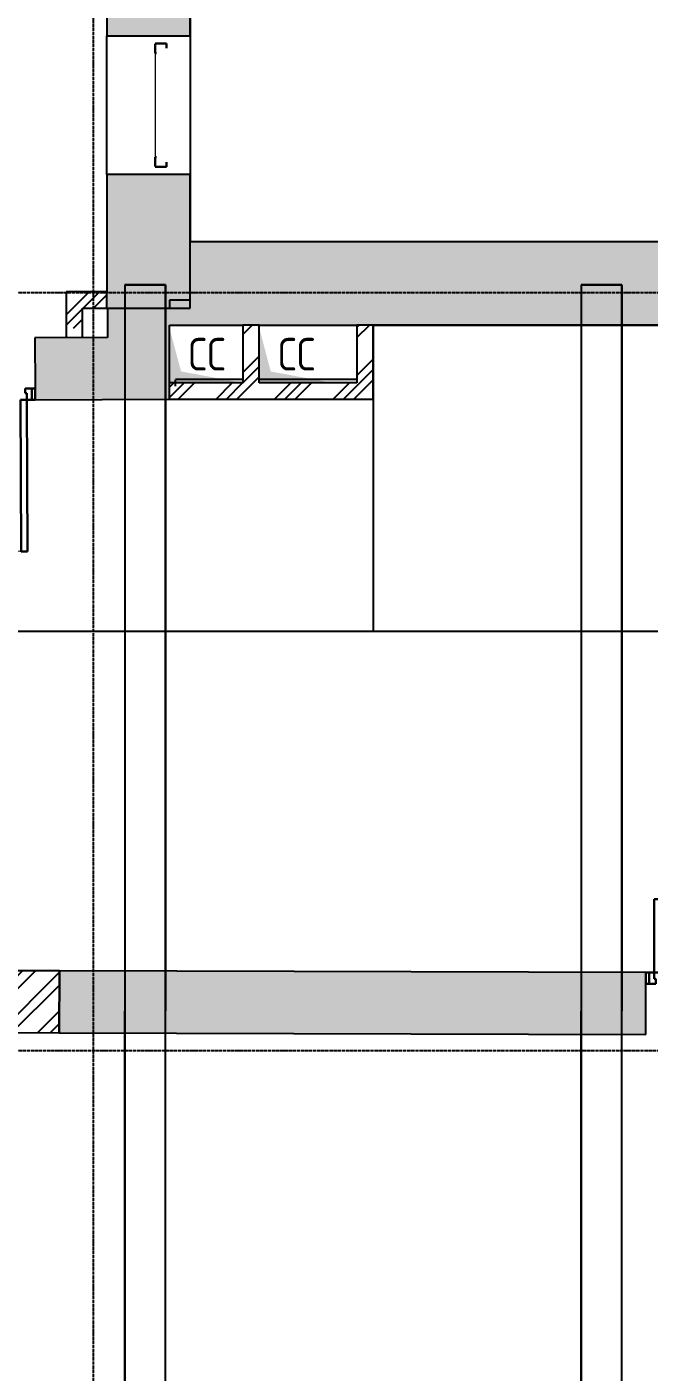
# Model space of a CAD drawing. Header units: millimetres. Extents: x -33838 to 476301, y -41806 to 120107.
# Drawn here: x 118440 to 122257, y 6783 to 15036 of the extents above; entities that cross this region are included whole.
import ezdxf

# ---------------------------------------------------------------- set-up
doc = ezdxf.new("R2010")
doc.units = ezdxf.units.MM
for name, pattern in [('ADSK_Линия сетки', [25, 20, -2.5, 0, -2.5]), ('ADSK_Сверху', [4.5, 3, -1.5]), ('ADSK_Снесено', [4.5, 3, -1.5])]:
    doc.linetypes.add(name, pattern=pattern)
for name, color, linetype, lineweight, true_color in [('_ Окна', 5, 'Continuous', 30, 0x0000ff), ('Стены внутренние', 5, 'Continuous', 18, 0x0000ff), ('Стены наружные', 1, 'ADSK_Снесено', 18, 0xff0000)]:
    doc.layers.add(name, color=color, linetype=linetype, lineweight=lineweight, true_color=true_color)
for name, color, linetype, lineweight in [('Аннотация', 7, 'Continuous', 9), ('Двери', 251, 'Continuous', 18), ('Каркас', 7, 'Continuous', 18), ('Окна', 251, 'Continuous', 18), ('Узлы', 7, 'Continuous', 18)]:
    doc.layers.add(name, color=color, linetype=linetype, lineweight=lineweight)
doc.styles.add('GOST Common_2', font='GOST Common_0.ttf', dxfattribs={"width": 0.9, "height": 250})
pattern_1 = [(45, (108139.4, 150), (-179.605, 179.605), []), (45, (108202.9, 150), (0, 359.2102), []), (45, (108075.9, 150), (0, 359.2102), [])]

# ---------------------------------------------------------------- blocks, each defined once
blk = doc.blocks.new('Витраж-тент со смещением вовне - 60мм 30 сдвиг-1466941-02 План 2-го этажа маркировочный')
at = {"layer": '_ Окна', "color": 161, "linetype": 'ADSK_Сверху', "true_color": 0xaaaaff}
for p, q in [((-379, 25), (-379, -45)), ((-379, 25), (-349, 25)), ((-379, -45), (-379, 25)), ((379, 25), (349, 25)), ((379, -45), (379, 25)), ((379, -45), (379, 25)), ((-319, -45), (-379, -45)), ((-319, -35), (-319, -45)), ((319, -35), (319, -45)), ((319, -45), (379, -45))]:
    blk.add_line(p, q, dxfattribs=at)
at = {"layer": 'Окна', "color": 161, "linetype": 'ADSK_Сверху', "true_color": 0xaaaaff}
blk.add_line((-319, -45), (319, -45), dxfattribs=at)
blk = doc.blocks.new('AC_Дверь_Однопольная - Д-19п 1030х2200h-1983139-02 План 2-го этажа маркировочный')
at = {"layer": 'Двери', "lineweight": 30}
for p, q in [((-465, 1120), (-425, 1120)), ((-465, 190), (-465, 1120)), ((-425, 1120), (-425, 190)), ((-515, 190), (-495, 190)), ((-515, 120), (-515, 190)), ((-495, 190), (-465, 190)), ((-495, 120), (-495, 190)), ((-495, 190), (-495, 120)), ((-425, 190), (-465, 190)), ((-465, 190), (-465, 150)), ((465, 190), (495, 190)), ((465, 150), (465, 190)), ((495, 190), (495, 120)), ((495, 190), (515, 190)), ((495, 120), (495, 190)), ((515, 190), (515, 120)), ((-495, 120), (-515, 120)), ((-455, 120), (-495, 120)), ((-465, 150), (-455, 150)), ((-455, 150), (-455, 120)), ((455, 150), (465, 150)), ((455, 120), (455, 150)), ((495, 120), (455, 120)), ((515, 120), (495, 120))]:
    blk.add_line(p, q, dxfattribs=at)
at = {"layer": 'Двери'}
blk.add_arc((-465, 190), 930, 0, 90, dxfattribs=at)
blk = doc.blocks.new('AC_Дверь_Двупольная - Д-11л 1500х2200h-2039728-02 План 2-го этажа маркировочный')
at = {"layer": 'Двери', "lineweight": 30}
for p, q in [((700, 1140), (660, 1140)), ((660, 1140), (660, 190)), ((700, 190), (700, 1140)), ((-700, 640), (-660, 640)), ((-700, 190), (-700, 640)), ((-660, 640), (-660, 190)), ((-750, 190), (-730, 190)), ((-750, 120), (-750, 190)), ((-730, 190), (-700, 190)), ((-730, 120), (-730, 190)), ((-730, 190), (-730, 120)), ((-660, 190), (-700, 190)), ((-700, 190), (-700, 150)), ((660, 190), (700, 190)), ((730, 190), (700, 190)), ((700, 190), (700, 150)), ((730, 120), (730, 190)), ((750, 190), (730, 190)), ((730, 190), (730, 120)), ((750, 120), (750, 190)), ((-730, 120), (-750, 120)), ((-690, 120), (-730, 120)), ((-700, 150), (-690, 150)), ((-690, 150), (-690, 120)), ((700, 150), (690, 150)), ((690, 150), (690, 120)), ((690, 120), (730, 120)), ((730, 120), (750, 120))]:
    blk.add_line(p, q, dxfattribs=at)
at = {"layer": 'Двери'}
for centre, radius, start, end in [((700, 190), 950, 90, 180), ((-700, 190), 450, 360, 90)]:
    blk.add_arc(centre, radius, start, end, dxfattribs=at)

msp = doc.modelspace()

# ---------------------------------------------------------------- hatches: boundary and pattern name
at = {"layer": 'Стены внутренние', "lineweight": 25, "true_color": 0x636466}
h = msp.add_hatch(dxfattribs=at)
h.set_pattern_fill('FP_1', color=251, style=0, pattern_type=2)
h.set_pattern_definition(pattern_1)
h.paths.add_polyline_path([(118680.71759, 13129.22496), (118682.60376, 13130.22153), (118682.74442, 13188.01178), (118773.02388, 13188.01098), (118773.25318, 13129.58814), (118780.71759, 13130.22153), (118780.71759, 13409.61744), (118680.71759, 13409.61744), (118680.71759, 13130.22153)])
h = msp.add_hatch(dxfattribs=at)
h.set_pattern_fill('FP_1', color=251, style=0, pattern_type=2)
h.set_pattern_definition(pattern_1)
h.paths.add_polyline_path([(118930.71759, 13309.61744), (118930.71759, 13409.61744), (118780.71759, 13409.61744), (118780.71759, 13309.61744)])
msp.add_hatch(color=251, dxfattribs=at).paths.add_polyline_path([(118934.63569, 12750.2186), (119314.63569, 12751.71001), (119314.63569, 13309.61744), (118934.63569, 13309.61744), (118934.63569, 12751.71001)])
h = msp.add_hatch(dxfattribs=at)
h.set_pattern_fill('FP_1', color=251, style=0, pattern_type=2)
h.set_pattern_definition(pattern_1)
h.paths.add_polyline_path([(119864.63569, 12851.64231), (119864.63569, 13206.63165), (119764.63569, 13206.63165), (119764.63569, 12851.64231)])
h = msp.add_hatch(dxfattribs=at)
h.set_pattern_fill('FP_1', color=251, style=0, pattern_type=2)
h.set_pattern_definition(pattern_1)
h.paths.add_polyline_path([(120564.5631, 12851.64231), (120564.5631, 13206.63165), (120464.5631, 13206.63165), (120464.5631, 12851.64231)])
h = msp.add_hatch(color=251, dxfattribs=at)
h.paths.add_polyline_path([(115138.00814, 12735.31776), (116459.97718, 12740.50617), (116458.48578, 13120.50324), (115136.51675, 13115.31484), (115137.56781, 12847.51204)])
h.paths.add_polyline_path([(117255.00657, 12743.62647), (117460.26441, 12744.43205), (117458.77301, 13124.42913), (117253.51517, 13123.62354), (117254.59884, 12847.51204)])
h.paths.add_polyline_path([(118490.25647, 12748.47452), (118934.63569, 12750.2186), (118934.63569, 13130.22153), (118488.76508, 13128.47159), (118490.24963, 12750.2186)])
h = msp.add_hatch(dxfattribs=at)
h.set_pattern_fill('FP_1', color=251, style=0, pattern_type=2)
h.set_pattern_definition(pattern_1)
h.paths.add_polyline_path([(120549.71145, 12751.64231), (120564.5631, 12751.64231), (120564.5631, 12851.64231), (119314.63569, 12851.64231), (119314.63569, 12751.64231), (120521.72139, 12751.64231)])
h = msp.add_hatch(color=251, dxfattribs=at)
h.paths.add_polyline_path([(150643.87398, 8780.40893), (150640.00108, 9160.4205), (144072.22926, 9177.78108), (144072.22926, 8797.77975), (150641.87126, 8780.41423)])
h.paths.add_polyline_path([(142571.23005, 8801.74734), (142572.04947, 9181.74601), (135507.91605, 9200.41911), (135507.91605, 8820.41778), (142541.69893, 8801.8254)])
h.paths.add_polyline_path([(134006.91684, 8824.38537), (134007.73626, 9204.38404), (126996.31999, 9222.9178), (126996.31999, 8842.91647), (133964.73987, 8824.49686)])
h.paths.add_polyline_path([(125495.32078, 8846.88406), (125496.1402, 9226.88273), (123737.93688, 9231.53067), (123736.93244, 8851.532), (125345.23721, 8847.28077)])
h.paths.add_polyline_path([(122236.93768, 8855.49694), (122237.75709, 9235.49561), (118638.71545, 9245.00944), (118638.71545, 8865.00811), (122211.1293, 8855.56515)])
h.paths.add_polyline_path([(117111.77609, 8869.04427), (117111.77609, 9249.04559), (116272.42287, 9251.26425), (116273.16835, 8871.26096), (117048.57146, 8869.21133)])
h = msp.add_hatch(dxfattribs=at)
h.set_pattern_fill('FP_2', color=251, style=0, pattern_type=2)
h.set_pattern_definition([(45, (108139.4, 150), (-117.8655, 117.8655), []), (45, (108217.98, 150), (-117.8655, 117.8655), [])])
h.paths.add_polyline_path([(118637.711, 8865.01076), (118637.711, 9245.01209), (117112.78054, 9249.04294), (117111.77609, 8869.04427), (118399.14749, 8865.64136)])
at = {"layer": 'Стены наружные', "linetype": 'Continuous', "lineweight": 25, "true_color": 0x636466}
h = msp.add_hatch(color=251, dxfattribs=at)
h.paths.add_polyline_path([(118930.71759, 13309.61744), (119399.51053, 13309.61744), (119440.71759, 13359.61744), (119440.71759, 14130.74577), (118930.71759, 14130.74577)])
h.paths.add_polyline_path([(119328.16529, 14980.74577), (119440.71759, 14980.74577), (119440.71759, 20558.63165), (118930.71759, 20558.63165), (118930.71759, 14980.74577), (119055.97335, 14980.74577)])
h = msp.add_hatch(color=251, dxfattribs=at)
h.paths.add_polyline_path([(145083.02013, 13206.63165), (147391.30433, 13206.63165), (147391.30433, 13716.63165), (143932.16837, 13716.63165), (143932.16837, 13206.63165)])
h.paths.add_polyline_path([(141113.17733, 13206.63165), (142112.16837, 13206.63165), (142112.16837, 13716.63165), (141113.17733, 13716.63165), (141113.17733, 13231.10037)])
h.paths.add_polyline_path([(138315.18046, 13206.63165), (139293.17733, 13206.63165), (139293.17733, 13716.63165), (138315.18046, 13716.63165), (138315.18046, 13261.27209)])
h.paths.add_polyline_path([(136495.18046, 13206.63165), (136495.18046, 13716.63165), (135501.45161, 13716.63165), (135501.45161, 13206.63165)])
h.paths.add_polyline_path([(132938.28842, 13206.63165), (133681.45161, 13206.63165), (133681.45161, 13716.63165), (132691.76651, 13716.63165), (132691.76651, 13206.63165)])
h.paths.add_polyline_path([(130871.76651, 13206.63165), (130871.76651, 13716.63165), (129873.38316, 13716.63165), (129873.38316, 13206.63165)])
h.paths.add_polyline_path([(127293.77171, 13206.63165), (128053.38316, 13206.63165), (128053.38316, 13716.63165), (127043.97335, 13716.63165), (127043.97335, 13206.63165)])
h.paths.add_polyline_path([(124752.4505, 13206.63165), (125223.97335, 13206.63165), (125223.97335, 13716.63165), (124246.97335, 13716.63165), (124246.97335, 13206.63165)])
h.paths.add_polyline_path([(119669.8081, 13206.63165), (122426.97335, 13206.63165), (122426.97335, 13716.63165), (119440.71759, 13716.63165), (119440.71759, 13359.61744), (119399.51053, 13309.61744), (119314.63569, 13309.61744), (119314.63569, 13206.63165), (119440.71759, 13206.63165)])
at = {"layer": 'Узлы', "lineweight": 25, "true_color": 0x636466}
for points in [[(119764.63569, 12851.64231), (119385.34637, 12922.35299), (119314.63569, 13188.98764), (119314.63569, 12851.64231), (119755.48717, 12851.64231)], [(120314.63569, 12851.64231), (119935.34637, 12922.35299), (119864.63569, 13192.68332), (119864.63569, 12851.64231), (120013.28982, 12851.64231)]]:
    msp.add_hatch(color=251, dxfattribs=at).paths.add_polyline_path(points)

# ---------------------------------------------------------------- linework, layer by layer
at = {"linetype": 'ADSK_Линия сетки', "lineweight": 25}
for p, q in [((118849.30993, -3863.55169), (118849.30993, 21818.8012)), ((97053.17482, 13406.78828), (165281.11784, 13406.78828)), ((97053.17482, 8756.78828), (165281.11784, 8756.78828))]:
    msp.add_line(p, q, dxfattribs=at)
at = {"color": 251, "lineweight": 25, "true_color": 0x636466}
for points in [[(119444.63569, 21068.63165), (119440.71759, 13720.1816), (122426.97335, 13716.63165), (122426.97335, 13206.63165), (120564.5631, 13206.63165), (120564.5631, 11328.12025), (143932.16837, 11328.12025), (143932.16837, 13716.63165), (146881.30433, 13716.63165), (146869.10338, 21084.05859), (139456.41559, 21084.05859), (139456.41559, 43675.12698), (126595.23494, 43675.12698), (126595.23494, 21068.63165), (119444.63569, 21068.63165)], [(108910.52572, 11328.12025), (154861.07324, 11328.12025), (154859.2518, 21054.56631), (154172.61168, 21084.05859)]]:
    msp.add_lwpolyline(points, dxfattribs=at)
at = {"layer": 'Каркас', "color": 251, "linetype": 'ADSK_Сверху', "lineweight": 25, "true_color": 0x636466}
for p, q in [((119290.34241, 13454.00246), (119040.34241, 13454.00246)), ((119040.34241, 13454.00246), (119290.34241, 13454.00246)), ((119040.34241, 13454.00246), (119040.34241, 8999.43061)), ((119040.34241, 13454.00246), (119040.34241, 8999.43061)), ((119290.34241, 8999.43061), (119290.34241, 13454.00246)), ((119290.34241, 13454.00246), (119290.34241, 8999.43061)), ((122090.34241, 13454.00246), (121840.34241, 13454.00246)), ((121840.34241, 13454.00246), (122090.34241, 13454.00246)), ((121840.34241, 13454.00246), (121840.34241, 8999.43061)), ((121840.34241, 13454.00246), (121840.34241, 8999.43061)), ((122090.34241, 8999.43061), (122090.34241, 13454.00246)), ((122090.34241, 13454.00246), (122090.34241, 8999.43061)), ((119040.34241, 8999.43061), (119040.34241, 2610.01988)), ((119040.34241, 2610.01988), (119040.34241, 8999.43061)), ((119290.34241, 2610.01988), (119290.34241, 8999.43061)), ((119290.34241, 2610.01988), (119290.34241, 8999.43061)), ((121840.34241, 8999.43061), (121840.34241, 2610.01988)), ((121840.34241, 2610.01988), (121840.34241, 8999.43061)), ((122090.34241, 2610.01988), (122090.34241, 8999.43061)), ((122090.34241, 2610.01988), (122090.34241, 8999.43061))]:
    msp.add_line(p, q, dxfattribs=at)
at = {"layer": 'Стены внутренние', "color": 251, "lineweight": 25, "true_color": 0x636466}
for p, q in [((118930.71759, 13409.61744), (118680.71759, 13409.61744)), ((118680.71759, 13409.61744), (118680.71759, 13129.22496)), ((118930.71759, 13309.61744), (118930.71759, 13409.61744)), ((118780.71759, 13309.61744), (118930.71759, 13309.61744)), ((118780.71759, 13129.61744), (118780.71759, 13309.61744)), ((118934.63569, 13309.61744), (118934.63569, 13130.22153)), ((119314.63569, 12751.64231), (119314.63569, 13206.63165)), ((119764.63569, 13206.63165), (119764.63569, 12851.64231)), ((119864.63569, 13206.63165), (119764.63569, 13206.63165)), ((119864.63569, 12851.64231), (119864.63569, 13206.63165)), ((120464.5631, 13206.63165), (120464.5631, 12851.64231)), ((120564.5631, 13206.63165), (120464.5631, 13206.63165)), ((120564.5631, 12751.64231), (120564.5631, 13206.63165)), ((118934.63569, 13130.22153), (118488.76508, 13128.47159)), ((118488.76508, 13128.47159), (118489.98174, 12818.47398)), ((119764.63569, 12851.64231), (119314.63569, 12851.64231)), ((120464.5631, 12851.64231), (119864.63569, 12851.64231)), ((118490.25647, 12748.47452), (119314.63569, 12751.71001)), ((119314.63569, 12751.64231), (120564.5631, 12751.64231)), ((118638.71545, 9245.00944), (116272.42287, 9251.26425)), ((118638.71545, 9245.00944), (118637.711, 8865.01076)), ((118637.711, 8865.01076), (118638.71545, 9245.00944)), ((122237.94213, 9235.49561), (118638.71545, 9245.00944)), ((122236.93768, 8855.49694), (122237.75709, 9165.49585)), ((117518.65894, 8867.96875), (118637.711, 8865.01076)), ((118637.711, 8865.01076), (122236.93768, 8855.49694))]:
    msp.add_line(p, q, dxfattribs=at)
at = {"layer": 'Стены внутренние', "color": 251, "linetype": 'ADSK_Сверху', "lineweight": 25, "true_color": 0x636466}
for p, q in [((119764.63569, 12872.88081), (119350.71759, 12872.88081)), ((119350.71759, 12832.02567), (119350.71759, 12872.88081)), ((120464.5631, 12872.88081), (119864.63569, 12872.88081))]:
    msp.add_line(p, q, dxfattribs=at)
at = {"layer": 'Стены наружные', "color": 251, "linetype": 'Continuous', "lineweight": 25, "true_color": 0x636466}
for p, q in [((119440.71759, 14980.74577), (119440.71759, 21068.63165)), ((118930.71759, 18876.11752), (118930.71759, 14980.74577)), ((118930.71759, 14980.74577), (119440.71759, 14980.74577)), ((118930.71759, 14130.74577), (118930.71759, 14980.74577)), ((119440.71759, 14980.74577), (119440.71759, 14130.74577)), ((118930.71759, 14130.74577), (118930.71759, 13409.61744)), ((119440.71759, 14130.74577), (118930.71759, 14130.74577)), ((119440.71759, 13309.61744), (119440.71759, 14130.74577)), ((122426.97335, 13716.63165), (119440.71759, 13716.63165)), ((118930.71759, 13309.61744), (119440.71759, 13309.61744)), ((119440.71759, 13359.61744), (119314.63569, 13359.61744)), ((119314.63569, 13359.61744), (119314.63569, 13309.61744)), ((119314.63569, 13206.63165), (119764.63569, 13206.63165)), ((119864.63569, 13206.63165), (120464.5631, 13206.63165)), ((120564.5631, 13206.63165), (122426.97335, 13206.63165))]:
    msp.add_line(p, q, dxfattribs=at)

# ---------------------------------------------------------------- block references
at = {"layer": '_ Окна', "color": 251, "linetype": 'ADSK_Сверху', "lineweight": 25, "true_color": 0x636466, "rotation": 270.0000000000003}
msp.add_blockref('Витраж-тент со смещением вовне - 60мм 30 сдвиг-1466941-02 План 2-го этажа маркировочный', (119270.71759, 14555.74577), dxfattribs=at)
at = {"layer": 'Двери', "color": 251, "lineweight": 25, "true_color": 0x636466}
for name, p, rotation in [('AC_Дверь_Однопольная - Д-19п 1030х2200h-1983139-02 План 2-го этажа маркировочный', (117974.51474, 12936.45182), 180.224870792204), ('AC_Дверь_Двупольная - Д-11л 1500х2200h-2039728-02 План 2-го этажа маркировочный', (122987.43728, 9043.5138), 359.8485505277052)]:
    msp.add_blockref(name, p, dxfattribs=dict(at, rotation=rotation))

# ---------------------------------------------------------------- texts
at = {"layer": 'Аннотация', "color": 251, "lineweight": 25, "true_color": 0x636466, "char_height": 200, "width": 317.46825, "attachment_point": 1, "style": 'GOST Common_2'}
for insert in [(119430.97778, 13127.73927), (119980.97778, 13127.73927)]:
    msp.add_mtext('СС', dxfattribs=dict(at, insert=insert))

doc.saveas('drawing.dxf')
